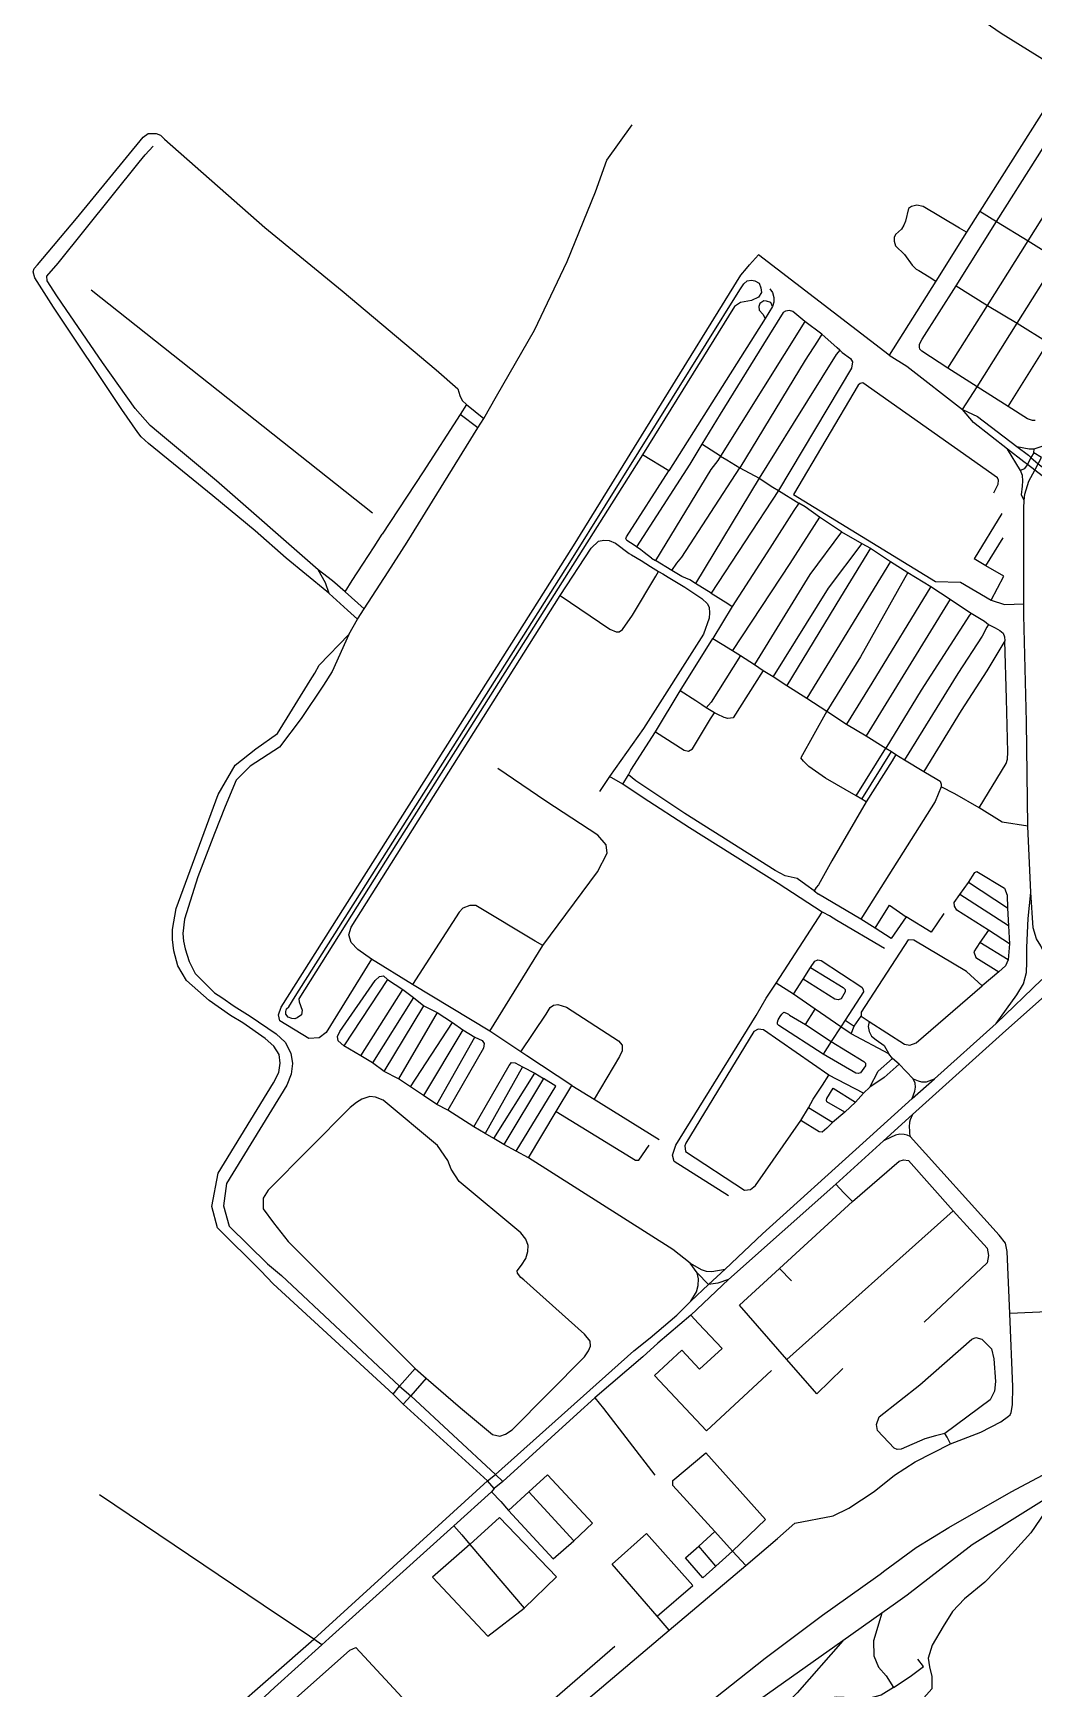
# Model space of a CAD drawing. Header units: inches. Extents: x 384787 to 391370, y 337312 to 343047.
# Drawn here: x 385482 to 386673, y 340080 to 342050 of the extents above; entities that cross this region are included whole.
import ezdxf

# ---------------------------------------------------------------- set-up
doc = ezdxf.new("R2010")
doc.units = ezdxf.units.IN
doc.header["$MEASUREMENT"] = 0

msp = doc.modelspace()

# ---------------------------------------------------------------- linework, layer by layer
for points in [[(386712.2, 342001.6), (386699.9, 342009), (386633.8, 342049.9), (386614.7, 342063.1), (386588, 342083.6), (386568.3, 342100.8), (386557, 342114.8), (386555.9, 342133.5), (386560.7, 342158.9), (386569.7, 342188.5), (386579.3, 342205.9), (386598.4, 342226), (386627.5, 342273.6), (386627.8, 342287.9), (386625.4, 342307.3), (386618.7, 342316.2), (386591.3, 342333.6), (386551, 342335.6), (386528.8, 342342.6), (386495.8, 342344.8), (386340.1, 342353.8), (386311.2, 342352.4), (386311.1, 342357.7), (386306.8, 342375.1)], [(386894.8, 342028.6), (386818.5, 342042.9), (386785.5, 342049.2), (386779.5, 342049.9), (386772.2, 342049.7), (386765.4, 342048.8), (386759.4, 342047.6), (386753.3, 342045.7), (386747.3, 342043.1), (386745.3, 342041.8), (386738.3, 342037.4), (386730.8, 342029.2), (386725.2, 342022.1), (386712.2, 342001.6), (386705, 341990.3), (386608.7, 341838.5), (386592.8, 341813.5), (386556.1, 341755.1), (386500.8, 341667.1)], [(386536.7, 341676.4), (386536.7, 341680.1), (386539.9, 341685.9), (386580.2, 341749.7), (386628.5, 341826.2), (386677.2, 341903.2), (386724.4, 341978)], [(386570.4, 341651.4), (386617.6, 341726.2), (386665.9, 341802.9), (386714.5, 341880), (386761.5, 341954.7)], [(385831.6, 341385.5), (385783.1, 341425.3), (385746.5, 341457.7), (385695.9, 341499.4), (385619.5, 341562), (385610.5, 341569.9), (385606.8, 341575.1), (385587.8, 341602.4), (385506.3, 341724.2), (385484.1, 341759.1), (385482.2, 341766.2), (385483.2, 341770.1), (385487.4, 341774.4), (385533.7, 341829.5), (385612.9, 341926.3), (385619.1, 341930.9), (385628.7, 341930.9), (385633.7, 341928.9), (385638.5, 341924.1), (385758, 341819.1), (385849.7, 341743.7), (385961.6, 341649.7), (385987.5, 341627), (385990, 341619.1), (385992.7, 341613.2), (385997.9, 341608.1), (386018.4, 341591.5)], [(386033.6, 341618.3), (386078.6, 341696.7), (386117.4, 341778.4), (386151.2, 341861.3), (386164.9, 341899.1), (386194.7, 341941)], [(386588, 341602.2), (386605.2, 341629.4), (386653.1, 341705.2), (386701, 341781.1), (386749.7, 341858.1), (386796.7, 341932.5)], [(385821.3, 341411.5), (385700.2, 341517.4), (385631.5, 341574.8), (385621.3, 341583.2), (385603.6, 341603.7), (385564.6, 341658.4), (385521.3, 341721.4), (385510.3, 341737.5), (385498.8, 341755.5), (385498.6, 341761.1), (385511.8, 341776.5), (385608.5, 341896.7), (385615.4, 341905.5), (385625, 341915.9)], [(386642.1, 341606), (386690, 341682), (386737.9, 341758.1), (386786.5, 341835.2), (386833.3, 341909.4)], [(386592.8, 341813.5), (386584.2, 341818.2), (386541.3, 341844.1), (386533.7, 341845.5), (386527.4, 341843.9), (386523.7, 341841.4), (386519.9, 341826.4), (386518.1, 341821.7), (386515.5, 341816.9), (386508.2, 341810.6), (386506.6, 341807), (386506.6, 341802.7), (386508.2, 341797), (386518.9, 341786.7), (386528.2, 341774), (386532.6, 341769.5), (386536.1, 341767.7), (386548.1, 341760.4), (386556.1, 341755.1)], [(386608.7, 341838.5), (386628.5, 341826.2), (386665.9, 341802.9), (386701, 341781.1), (386737.9, 341758.1), (386773, 341736.3), (386791, 341725.1)], [(385774.1, 340881.8), (385777.4, 340891), (386125, 341440), (386324.2, 341762.1), (386330.9, 341770.3), (386334.5, 341774.4), (386345.3, 341786.6)], [(386500.8, 341667.1), (386345.3, 341786.6)], [(385802.2, 340887.3), (385801.3, 340881.9), (385796.4, 340878.2), (385793.5, 340877.2), (385789.9, 340877.4), (385785.4, 340879.1), (385782.7, 340882.7), (385782.7, 340885.7), (385783.7, 340888.8), (385786.3, 340891.5), (385793.9, 340903.6), (386122.6, 341423.3), (386322.9, 341744.7), (386327.6, 341751.9), (386331.8, 341755.5), (386336.7, 341756.4), (386341, 341755.5), (386345.8, 341752.6), (386348, 341747.3), (386348.8, 341741.6), (386345.3, 341735.9), (386336.9, 341732), (386323.8, 341729.8), (386316.7, 341724.9), (386248.1, 341614.2), (386207.1, 341548.4), (385901.3, 341064.6), (385798.3, 340900.7), (385798.7, 340897.3), (385802.2, 340887.3)], [(385551.1, 341744.8), (385885.8, 341479.5)], [(386358.5, 341745.9), (386361.9, 341741.7), (386363.6, 341735.6), (386363.4, 341730), (386362, 341724.8), (386353.3, 341710.6), (386238.5, 341529.3), (386207.1, 341548.4)], [(386362, 341724.8), (386359.8, 341729.6), (386354.8, 341731.3), (386351.4, 341731.5), (386346.7, 341728.5), (386345.6, 341725.1), (386345.9, 341720.7), (386350.5, 341715.6), (386353.3, 341710.6)], [(386580.2, 341749.7), (386617.6, 341726.2), (386653.1, 341705.2), (386690, 341682), (386724.7, 341660.1)], [(386420.7, 341691.9), (386400.3, 341706.9), (386386.2, 341718.8), (386381.9, 341720.1), (386377.5, 341719.5), (386374.7, 341717.8), (386351.3, 341679.9), (386299.5, 341596.9), (386277.6, 341560.9), (386263.3, 341537.4), (386200.1, 341439)], [(386400.3, 341706.9), (386299.9, 341546.6)], [(386420.7, 341691.9), (386415.2, 341683.5), (386400.8, 341660.9), (386322.8, 341532.9)], [(386442, 341672.8), (386438.8, 341675.6), (386420.7, 341691.9)], [(386442, 341672.8), (386437.5, 341667.8), (386386.6, 341585.7), (386345.9, 341520.4)], [(386442, 341672.8), (386444.8, 341670.2), (386454.8, 341662.9), (386457.1, 341658.9), (386455.8, 341651.7), (386368.8, 341505.9)], [(386674.3, 341589.1), (386671.1, 341589.1), (386665.2, 341591.3), (386642.1, 341606), (386605.2, 341629.4), (386570.4, 341651.4), (386539.6, 341671.7), (386537.2, 341674), (386536.7, 341676.4)], [(386500.8, 341667.1), (386521.5, 341654)], [(386521.5, 341654), (386588, 341602.2)], [(386625.2, 341503), (386630.3, 341513.5), (386630.9, 341518.2), (386629.7, 341521.1), (386469.4, 341634), (386466.2, 341633.1), (386463.8, 341631.1), (386386.7, 341501)], [(385857.9, 341334.4), (385868.2, 341352.6), (385876.2, 341365.1), (385904.4, 341409.1), (385927.2, 341444.3), (386011.4, 341580.3), (386018.4, 341591.5), (386033.6, 341618.3)], [(385997.9, 341608.1), (385990.3, 341596.4), (385946.2, 341528.3), (385897.4, 341453.8)], [(386011.4, 341580.3), (385990.3, 341596.4)], [(386687.7, 341519.4), (386673.9, 341530.1), (386665.2, 341536.7), (386661, 341539.9), (386641.6, 341555), (386600.8, 341586.7), (386588, 341602.2)], [(386588, 341602.2), (386605.7, 341594), (386652.6, 341558.3)], [(386299.9, 341546.6), (386277.6, 341560.9)], [(386661.1, 341494.1), (386658, 341500.8), (386659.4, 341510.9), (386659.8, 341517.3), (386659.4, 341523.6), (386656.9, 341529.6), (386641.6, 341555)], [(386652.6, 341558.3), (386667.3, 341555.4), (386673, 341555.6), (386683.9, 341559.1), (386691.8, 341563.1)], [(386652.6, 341558.3), (386666.4, 341547.8), (386669.3, 341545.2)], [(386681.9, 341545.2), (386672.6, 341550.7), (386673, 341555.6)], [(386299.9, 341546.6), (386296.9, 341541.6), (386288.5, 341530.8), (386222.6, 341422.6)], [(386299.9, 341546.6), (386307.6, 341542.5), (386322.8, 341532.9), (386345.9, 341520.4), (386362.4, 341509.8), (386368.8, 341505.9), (386393.2, 341490.7)], [(386665.2, 341536.7), (386661.2, 341531.7), (386656.9, 341529.6)], [(386669.3, 341545.2), (386665.2, 341536.7)], [(386667, 341517.2), (386673.9, 341530.1), (386677.9, 341537.7), (386681.9, 341545.2)], [(386672.6, 341550.7), (386669.3, 341545.2)], [(386669.3, 341545.2), (386677.9, 341537.7), (386684.3, 341533), (386691.8, 341527.5)], [(386217.9, 341425.3), (386209.1, 341432.1), (386205, 341435.3), (386200.1, 341439), (386197.2, 341441), (386188.5, 341446.4), (386187.4, 341448.6), (386188, 341450.9), (386238.5, 341529.3)], [(386289, 341383.9), (386270.1, 341395.4), (386263.4, 341399.4), (386253.9, 341403.7), (386242.1, 341410.7), (386247.9, 341419.4), (386253.9, 341426.7), (386322.8, 341532.9)], [(386345.9, 341520.4), (386270.1, 341395.4)], [(386661.1, 341494.1), (386662.2, 341501.7), (386667, 341517.2)], [(386368.8, 341505.9), (386289, 341383.9)], [(386386.7, 341501), (386555.7, 341397.6)], [(386444.1, 341456.7), (386417.7, 341474.1), (386400.6, 341486.6), (386393.2, 341490.7), (386387.2, 341482.1), (386358.5, 341437.1), (386313.9, 341368), (386290.7, 341329.8), (386302.1, 341322.9), (386314.4, 341315.6), (386323.7, 341309.7), (386340.4, 341298.8), (386350.9, 341291.5), (386362.7, 341284.5), (386378.8, 341274), (386402.6, 341258.6), (386426.4, 341243.3), (386450, 341227.7), (386473.2, 341213.9), (386496.5, 341199.3), (386503.5, 341195.4), (386508.7, 341191.5), (386504.2, 341184), (386473.3, 341135.5)], [(386634.7, 341478.4), (386601.7, 341424.6)], [(386686.1, 340952.7), (386681.2, 340964), (386676.1, 340972.4), (386671.8, 340985.3), (386669.1, 341027.6), (386665.7, 341106.4), (386664, 341230.7), (386661, 341357.6), (386660.9, 341370.9), (386660.8, 341484.9), (386661.1, 341494.1)], [(386417.7, 341474.1), (386382.6, 341418.9), (386314.4, 341315.6)], [(386444.1, 341456.7), (386406.4, 341405.8), (386340.4, 341298.8)], [(386444.1, 341456.7), (386468.2, 341442.7), (386478.6, 341437.3), (386502.4, 341421.3), (386523, 341408.2), (386550.4, 341391.8), (386573.3, 341376.4), (386595, 341361.7)], [(385853.5, 341385.3), (385861.6, 341398.7), (385874.6, 341418.3), (385888.1, 341439), (385897.4, 341453.8)], [(386123.1, 340797.7), (386069.4, 340832.9), (386062.3, 340837.7), (386025.7, 340862.3), (385933.7, 340918), (385884.9, 340948.1), (385868.4, 340959.6), (385860.7, 340967.8), (385857.7, 340977.1), (385860.4, 340986.1), (386109.2, 341380.8), (386146.1, 341437.3), (386154.9, 341445.5), (386161.1, 341446.7), (386167.5, 341446.3), (386175.1, 341443.4), (386191.2, 341431.1), (386194.2, 341429.5)], [(386468.2, 341442.7), (386428.1, 341389.5), (386362.7, 341284.5)], [(386478.6, 341437.3), (386442.7, 341378.8), (386378.8, 341274)], [(386615.8, 341416.3), (386636.1, 341449.7)], [(386194.2, 341429.5), (386205.6, 341422.6), (386216.5, 341415.5)], [(386217.9, 341425.3), (386222.6, 341422.6)], [(386242.1, 341410.7), (386222.6, 341422.6)], [(386502.4, 341421.3), (386402.6, 341258.6)], [(386622.2, 341375.2), (386636.9, 341404), (386615.8, 341416.3), (386601.7, 341424.6)], [(385853.5, 341385.3), (385838.4, 341398.3), (385821.3, 341411.5)], [(385834.2, 341383.3), (385829.9, 341396.2), (385821.3, 341411.5)], [(386109.2, 341380.8), (386168.3, 341340.9), (386175.9, 341337.5), (386179.6, 341337.6), (386183.3, 341340.5), (386195.2, 341357.4), (386222.9, 341403.8), (386226.4, 341409.3)], [(386226.4, 341409.3), (386231.2, 341406.6), (386237.9, 341402.7), (386257.7, 341390.7), (386277.8, 341377.3), (386284.5, 341371.1), (386286.3, 341366.5), (386286.7, 341360.1), (386286.5, 341353.9), (386279.6, 341335.1), (386208.2, 341222.7), (386167.9, 341165.4)], [(386216.5, 341415.5), (386226.4, 341409.3)], [(386523, 341408.2), (386466.7, 341307.9), (386426.4, 341243.3)], [(386555.7, 341397.6), (386585.4, 341396.6), (386622.2, 341375.2), (386637.8, 341370.2), (386660.9, 341370.9)], [(385834.2, 341383.3), (385831.6, 341385.5)], [(385868.2, 341352.6), (385856.3, 341363.4), (385834.2, 341383.3)], [(385853.5, 341385.3), (385876.2, 341365.1)], [(386289, 341383.9), (386308.9, 341371.4), (386313.9, 341368)], [(386550.4, 341391.8), (386480, 341276.5), (386450, 341227.7)], [(386573.3, 341376.4), (386473.2, 341213.9)], [(386595, 341361.7), (386598.1, 341359.8), (386596.3, 341357.4), (386538.7, 341268.4), (386496.5, 341199.3)], [(386598.1, 341359.8), (386614, 341350.3), (386618.7, 341346.5), (386616.7, 341343.1), (386611.3, 341332.5), (386582.4, 341288.2), (386518.9, 341185.4)], [(386618.7, 341346.5), (386626.9, 341342.5), (386632.5, 341339.1), (386636.1, 341336.1), (386637.9, 341331.9), (386638.4, 341327.1), (386616.9, 341291.3), (386586.2, 341244), (386542, 341171.5)], [(386030.8, 340318.2), (386022.9, 340327), (385922.6, 340418.4), (385910.5, 340430.5), (385767.9, 340561.6), (385753.1, 340577.1), (385701.4, 340628.2), (385694.9, 340653.8), (385702.5, 340693.5), (385768.2, 340800.7), (385774.5, 340813.3), (385776.2, 340824.1), (385774.7, 340834.8), (385768.7, 340844.6), (385758.1, 340853.7), (385731.8, 340872.3), (385716.9, 340881.1), (385691.7, 340898.8), (385664.7, 340922.8), (385654.2, 340940), (385649.7, 340958), (385647.8, 340971.5), (385648.1, 340983.4), (385652.5, 341008.4), (385702.3, 341144.2), (385722.7, 341179.1), (385747, 341198.6), (385773, 341216.8), (385811.6, 341279.9), (385817.3, 341288.3), (385822.5, 341297.9), (385857.9, 341334.4)], [(385857.9, 341334.4), (385838, 341290.5), (385827.7, 341274.1), (385801, 341234.6), (385775.4, 341200.5), (385740.3, 341177.6), (385723.7, 341161.2), (385710.5, 341129.7), (385698, 341097.6), (385678.3, 341046.2), (385662.4, 340995.8), (385660.3, 340978.7), (385661.2, 340969.5), (385663, 340960.5), (385667.8, 340945.2), (385675.1, 340930.9), (385697.9, 340908.1), (385706.6, 340902.5), (385721.2, 340892)], [(386252, 341267.5), (386290.7, 341329.8)], [(386495.6, 340220.4), (386532.9, 340248), (386571.6, 340271.6), (386645.7, 340313.9), (386727, 340357.4), (386808.3, 340402.6), (386896.6, 340443.9), (386982.8, 340489.3), (387156.9, 340577.7), (387230.9, 340617.5), (387302.1, 340660), (387396.6, 340718), (387432.2, 340744.5), (387468.5, 340774.4), (387537.7, 340833.6), (387594.2, 340886), (387627.4, 340918), (387768.2, 341053.7), (387907.6, 341187.9), (388056.7, 341329.9)], [(386607.6, 341128.3), (386640, 341180.9), (386641.4, 341186.3), (386641.9, 341194.6), (386640.1, 341258.1), (386638.4, 341327.1)], [(386323.7, 341309.7), (386289, 341254), (386283.1, 341247.2), (386277.6, 341250.8), (386270.8, 341255.7), (386252, 341267.5)], [(386350.9, 341291.5), (386315.1, 341235.3), (386308.8, 341234.5), (386304.3, 341235.9), (386296.1, 341239.5), (386293, 341241.3)], [(386411.3, 341029.4), (386401.4, 341036.4), (386391.1, 341044.1), (386377.1, 341047.4), (386365.2, 341053.8), (386257.7, 341121.3), (386199.4, 341160.5), (386190.5, 341167.3), (386193.3, 341172.9), (386222.5, 341218.5), (386252, 341267.5)], [(386222.5, 341218.5), (386256.8, 341196.8), (386261.8, 341195.6), (386266.6, 341198.3), (386287.9, 341234.1), (386293, 341241.3)], [(386293, 341241.3), (386283.1, 341247.2)], [(386426.4, 341243.3), (386395.5, 341187.7)], [(386461.2, 341142.5), (386496.5, 341199.3)], [(386473.3, 341135.5), (386468, 341138.4), (386461.2, 341142.5), (386424.8, 341163.5), (386405.2, 341177.5), (386398.6, 341183.7), (386395.5, 341187.7)], [(386468, 341138.4), (386503.5, 341195.4)], [(386508.7, 341191.5), (386518.9, 341185.4), (386542, 341171.5), (386557.4, 341162.3), (386561.4, 341159.8), (386562.5, 341156.4), (386562.6, 341153.1), (386555.2, 341135.9)], [(386088.7, 340964.2), (386153.8, 341052), (386165.2, 341074.2), (386164, 341084.2), (386153.9, 341095.8), (386092.3, 341136), (386035.2, 341174.9)], [(386167.9, 341165.4), (386156.1, 341147.6)], [(386421.1, 341004), (386368.5, 341038.3), (386263.1, 341104.4), (386208, 341140.1), (386183.6, 341156.2), (386167.9, 341165.4)], [(386183.6, 341156.2), (386190.5, 341167.3)], [(386665.7, 341106.4), (386635.3, 341111.1), (386607.6, 341128.3), (386578.9, 341144.9), (386562.6, 341153.1)], [(386473.3, 341135.5), (386432.6, 341065), (386416.4, 341036.4), (386414, 341033.2), (386411.3, 341029.4)], [(386555.2, 341135.9), (386467, 340995.5)], [(386643.8, 340966.4), (386618.8, 340982.4), (386581.3, 341006.4), (386578.4, 341011), (386578, 341015.6), (386584.9, 341025.1), (386595.1, 341039.4), (386602.7, 341051.4), (386605.1, 341052.4), (386637.9, 341032.6), (386641, 341024.1), (386641.5, 341008.9), (386642.5, 340987.8), (386643.8, 340966.4), (386642.3, 340947.2), (386638.9, 340940.1), (386631.3, 340933.1), (386611.4, 340916.2)], [(386411.3, 341029.4), (386416.7, 341025.5)], [(386565.7, 341002.5), (386550.6, 340980.3), (386521, 340998.6), (386503, 340972.7), (386484, 340984.8), (386467, 340995.5), (386416.7, 341025.5)], [(386642.5, 340987.8), (386584.9, 341025.1)], [(386641.5, 341008.9), (386595.1, 341039.4)], [(386627.8, 340871.7), (386652.7, 340905.5), (386660.3, 340918.7), (386664.1, 340932.2), (386664.6, 340944.6), (386664.5, 340961.8), (386666, 340996.3), (386669.1, 341027.6)], [(386088.7, 340964.2), (386079.6, 340969.5), (386008.8, 341012.1), (386001.6, 341012.1), (385993.6, 341008.8), (385989.1, 341004.1), (385933.7, 340918)], [(386309.3, 340666.2), (386245, 340707.1), (386242.7, 340714.9), (386247, 340726.6), (386342.6, 340881.2), (386354.4, 340901.6), (386366.2, 340919.4), (386421.1, 341004)], [(386495, 340960.7), (386438.3, 340994.2), (386429.5, 340999.5), (386422, 341003.7), (386421.1, 341004)], [(386484, 340984.8), (386501, 341012.3)], [(386501, 341012.3), (386521, 340998.6)], [(386618.8, 340982.4), (386608.6, 340967.9), (386601.4, 340956.8), (386603.9, 340950.2), (386631.3, 340933.1)], [(386025.7, 340862.3), (386088.7, 340964.2)], [(386611.4, 340916.2), (386592.8, 340933.2), (386529.9, 340970.7), (386523.4, 340971.1), (386467.2, 340884.8), (386467.3, 340880.1)], [(386642.3, 340947.2), (386608.6, 340967.9)], [(385884.9, 340948.1), (385830.8, 340860.7), (385822.3, 340854.5), (385810.2, 340853.6), (385775.8, 340874.8), (385774.1, 340881.8)], [(386387, 340906.5), (386398.4, 340924.3), (386407.1, 340938.1), (386412.4, 340945.5), (386415.6, 340947.3), (386419.8, 340946.6), (386468.3, 340914.6), (386469.6, 340912.1), (386470.3, 340909.2), (386448.4, 340875.3), (386443.2, 340867.4), (386431.5, 340850.2), (386422, 340835.1)], [(385851.8, 340845), (385844.9, 340850.7), (385844.1, 340856), (385847.1, 340862.1), (385889, 340922.5), (385894.1, 340927.5), (385899.1, 340928.3), (385903.9, 340923.9)], [(385903.9, 340923.9), (385851.8, 340845)], [(385903.9, 340923.9), (385922.2, 340911.9), (385934.7, 340902.5), (385946.9, 340892.6), (385963, 340884.7), (385981, 340872.8), (385993.6, 340863.9), (386007.8, 340855.1), (386016.6, 340851.4), (386018.8, 340847.8), (386017.9, 340842.2), (385975.7, 340768.4)], [(386407.1, 340938.1), (386446.1, 340914.2), (386448.2, 340912.1), (386448.3, 340909), (386443.6, 340900.9), (386439.9, 340899.7), (386436.2, 340900.6), (386398.4, 340924.3)], [(386528.2, 340782.2), (386554.5, 340805.8), (386627.8, 340871.7), (386682.2, 340923.9)], [(385871.9, 340833.1), (385922.2, 340911.9)], [(386692.8, 340910.5), (386639.3, 340863.1), (386528.4, 340763.1), (386493.8, 340731.9), (386437.1, 340680.1), (386309.6, 340566.7)], [(386443.2, 340867.4), (386412.6, 340888.7), (386387, 340906.5), (386366.2, 340919.4)], [(386525.1, 340845.6), (386532.6, 340848.4), (386611.4, 340916.2)], [(385721.2, 340892), (385740.4, 340880.4), (385771.3, 340859.4), (385782.1, 340849.3), (385788.9, 340836.2), (385790.7, 340823.7), (385789.1, 340811.3), (385783.9, 340798.3), (385712.3, 340681.2), (385708.5, 340654.6), (385715.5, 340630.4), (385761.1, 340585.5), (385777.5, 340571.7), (385918, 340439.8), (385931.5, 340428.2), (386032.4, 340334.9), (386040.9, 340326.3)], [(385934.7, 340902.5), (385885.9, 340824.5)], [(385900, 340814.2), (385946.9, 340892.6)], [(385963, 340884.7), (385916.7, 340805.6)], [(386062.3, 340837.7), (386092.7, 340882.7), (386097.5, 340890.4), (386101.2, 340893.2), (386106.6, 340894.1), (386116.7, 340891.1), (386178.8, 340850.7), (386182.9, 340845.9), (386183.1, 340839.1), (386179.8, 340832.4), (386149.5, 340781.3)], [(386375.3, 340884.9), (386378.5, 340884), (386380.8, 340882.5), (386382.2, 340881.6), (386401.2, 340870.4), (386431.5, 340850.2), (386470.5, 340826.3), (386472.3, 340824.3), (386472.3, 340821.1), (386466.6, 340812.9), (386463.9, 340811.9), (386461.1, 340812.5), (386422, 340835.1), (386369.4, 340869.3), (386367.8, 340870.8), (386367.6, 340873.1), (386368.7, 340875.8), (386370.8, 340879.7), (386372.9, 340882.6), (386375.3, 340884.9)], [(386401.2, 340870.4), (386412.6, 340888.7)], [(385931.1, 340796.2), (385981, 340872.8)], [(385993.6, 340863.9), (385946.6, 340785.9)], [(386344.8, 340864.6), (386339.8, 340861.9), (386258.7, 340729.1), (386257.4, 340725.8), (386258.3, 340719.1), (386328.7, 340673.3), (386335.8, 340673.8)], [(386470, 340788.5), (386428.7, 340810.2), (386351.3, 340864), (386344.8, 340864.6)], [(386500.2, 340835.4), (386455.3, 340859.2), (386443.2, 340867.4)], [(386448.4, 340875.3), (386459.1, 340868.4)], [(386455.3, 340859.2), (386459.1, 340868.4), (386467.3, 340880.1)], [(386467.3, 340880.1), (386477, 340873.8), (386518.8, 340847), (386525.1, 340845.6)], [(386477, 340873.8), (386475.5, 340867.9), (386476.9, 340862), (386479.5, 340856.6), (386485.1, 340851.9), (386494.8, 340845.3), (386500.2, 340835.4)], [(386071.4, 340711.7), (386056.9, 340719.4), (386042.2, 340727.6), (386030.4, 340734.6), (386019.8, 340740.7), (386006.4, 340748.6), (385975.7, 340768.4), (385962.6, 340775.2), (385946.6, 340785.9), (385931.1, 340796.2), (385916.7, 340805.6), (385900, 340814.2), (385885.9, 340824.5), (385871.9, 340833.1), (385851.8, 340845)], [(385962.6, 340775.2), (386007.8, 340855.1)], [(386006.4, 340748.6), (386048.4, 340821.7), (386051.5, 340825.2), (386055.5, 340824.8), (386064.6, 340819.9)], [(386477.5, 340795.7), (386487.7, 340814.9), (386504.7, 340830)], [(386529.3, 340805.7), (386512.5, 340823), (386504.7, 340830), (386500.2, 340835.4)], [(386064.6, 340819.9), (386019.8, 340740.7)], [(386030.4, 340734.6), (386078.9, 340812.5)], [(386089.5, 340805.9), (386042.2, 340727.6)], [(386056.9, 340719.4), (386103.9, 340797.1), (386089.5, 340805.9)], [(386064.6, 340819.9), (386078.9, 340812.5)], [(386078.9, 340812.5), (386089.5, 340805.9)], [(386335.8, 340673.8), (386341.7, 340678.7), (386395.4, 340755.9), (386404.7, 340771.1), (386410.4, 340781.5), (386421.2, 340798), (386428.7, 340810.2)], [(386512.5, 340823), (386494.9, 340807.3), (386477.5, 340795.7)], [(386528.2, 340782.2), (386531.1, 340790.8), (386531.9, 340795.7), (386531.6, 340800.4), (386529.3, 340805.7)], [(386529.3, 340805.7), (386535.1, 340803.1), (386539, 340802.1), (386544.9, 340801.9), (386554.5, 340805.8)], [(386071.4, 340711.7), (386104.6, 340766.9), (386123.1, 340797.7), (386149.5, 340781.3), (386226.9, 340733.4)], [(386470, 340788.5), (386460.5, 340778), (386447.9, 340765.8), (386433.4, 340753.8), (386426.5, 340746.9), (386421.1, 340742.1), (386417.4, 340742.6), (386395.4, 340755.9)], [(386447.9, 340765.8), (386426.5, 340778.3), (386425.9, 340780.3), (386426.6, 340782.1), (386434, 340794.4)], [(386434, 340794.4), (386460.5, 340778)], [(386477.5, 340795.7), (386470, 340788.5)], [(386066.1, 340566.5), (386062.5, 340569.1), (386058.3, 340574.2), (386058, 340577.1), (386063.1, 340583.7), (386068.5, 340591.9), (386070.9, 340600.2), (386071.2, 340607.3), (386068.3, 340615), (386062.6, 340622.2), (385989.1, 340683.4), (385979.6, 340698.2), (385975.5, 340708.3), (385963.3, 340726.1), (385898.8, 340780.1), (385889.5, 340783.7), (385882.7, 340784.6), (385873.4, 340781.4), (385866.8, 340777.6), (385859.4, 340771.7), (385761.9, 340673.3), (385755.9, 340663.8), (385755.9, 340651.1), (385768.1, 340634.2), (385785.6, 340612.2), (385799.9, 340597.7), (385936.7, 340460.8), (385949.8, 340449.5), (385990.8, 340414.1), (386028.6, 340382.3), (386037.5, 340380.5), (386044.1, 340382.6), (386052.2, 340387.9), (386138.3, 340474.8), (386143.1, 340481.9), (386145.2, 340487.5), (386144.9, 340493.4), (386138.1, 340501.7), (386066.1, 340566.5)], [(386104.6, 340766.9), (386198.7, 340708.7), (386202.7, 340708.7), (386215, 340726.6)], [(386305.4, 340579.1), (386350, 340621.3), (386469.4, 340729.1), (386528.2, 340782.2)], [(386433.4, 340753.8), (386404.7, 340771.1)], [(386528.4, 340763.1), (386525.6, 340757), (386525, 340754.2), (386524.5, 340748.6), (386524.7, 340743.7), (386524.8, 340740), (386525.5, 340737.1)], [(386114.3, 340044), (386239, 340149.4), (386330.1, 340226.4), (386367.9, 340258.4), (386388.4, 340276.9), (386434.2, 340285.5), (386452.7, 340294.6), (386483, 340314.4), (386506.9, 340333.9), (386531.4, 340349.8), (386573.7, 340371.2), (386609.8, 340385.2), (386633.5, 340397.5), (386642.8, 340404.1), (386644.5, 340405.6), (386645.9, 340408.6), (386647.4, 340417.7), (386647.9, 340438.9), (386644.3, 340526.5), (386641.2, 340600.1), (386638.9, 340610.2), (386631.7, 340619.6), (386525.5, 340737.1)], [(386525.5, 340737.1), (386522.1, 340738.4), (386518.5, 340739.3), (386513.5, 340739.7), (386508.1, 340738.7), (386502.1, 340735.8), (386493.8, 340731.9)], [(386264, 340586.3), (386243.3, 340602.5), (386071.4, 340711.7)], [(386445.7, 340460.9), (386414.4, 340430.7), (386378.8, 340471.5), (386322.5, 340536.1), (386370.1, 340579.9), (386457, 340659.6), (386512.5, 340707.5), (386517.6, 340709.2), (386523.5, 340708.3), (386576.7, 340648.7)], [(386437.1, 340680.1), (386446.7, 340669.9), (386457, 340659.6)], [(386378.8, 340471.5), (386576.7, 340648.7), (386617.2, 340603.9), (386618.7, 340595.5), (386617.1, 340586.5), (386542.2, 340516.1)], [(386264, 340586.3), (386277, 340578.9), (386283, 340576.8), (386289.6, 340576.5), (386305.4, 340579.1)], [(386272.2, 340574.6), (386264, 340586.3)], [(386264.5, 340540.9), (386271.5, 340552.2), (386273.3, 340559.5), (386273.8, 340567.4), (386272.2, 340574.6)], [(386285.8, 340560.7), (386272.2, 340574.6)], [(386285.8, 340560.7), (386305.4, 340579.1)], [(386370.1, 340579.9), (386384.4, 340565.2)], [(386309.6, 340566.7), (386264.5, 340524.3)], [(386264.5, 340540.9), (386285.8, 340560.7)], [(386309.6, 340566.7), (386296.9, 340562.4), (386285.8, 340560.7)], [(386216.4, 340497.3), (386248.1, 340524.2), (386264.5, 340540.9)], [(386777.3, 340532.3), (386766.4, 340531.8), (386722.9, 340530), (386706.8, 340529.3), (386644.3, 340526.5)], [(386264.5, 340524.3), (386225.6, 340491.2), (386207.5, 340474.8)], [(386264.5, 340524.3), (386273.9, 340514.3), (386301.8, 340484.7), (386275, 340459.9), (386253.8, 340482.5), (386221.4, 340452.4), (386283.3, 340386.6), (386360.7, 340458.4)], [(387063.7, 340515.1), (386939.9, 340449.5), (386816.1, 340390), (386704.3, 340316.6), (386599.6, 340250.8), (386521.9, 340191.1)], [(385617.9, 339995.6), (385631.5, 339993.9), (385640.8, 339993.9), (385648.2, 339995.1), (385655.6, 339998.9), (385665.9, 340007.1), (385816.3, 340138.7), (386022.9, 340327), (386032.4, 340334.9), (386196.7, 340482), (386216.4, 340497.3)], [(386573.7, 340371.2), (386569.6, 340379), (386566.7, 340383.7), (386555.6, 340380.7), (386543.2, 340377.3), (386515, 340364.8), (386510, 340364.3), (386506.6, 340365.9), (386486.6, 340387.2), (386485.7, 340394.2), (386488.9, 340403.4), (386537, 340441.4), (386599.2, 340495.6), (386603.9, 340497.8), (386610.9, 340495.9), (386622.4, 340484.2), (386625.2, 340472.2), (386627.1, 340445.3), (386625.8, 340433.9), (386621, 340423.7), (386566.7, 340383.7)], [(386207.5, 340474.8), (386150.5, 340426), (386129.4, 340407), (386040.9, 340326.3), (386030.8, 340318.2), (386027.5, 340314.1), (385982.7, 340273.5), (385854.1, 340157.8), (385834.3, 340140), (385825.6, 340132.1), (385769.4, 340081.3), (385648.5, 339968.7)], [(385910.5, 340430.5), (385918, 340439.8), (385936.7, 340460.8)], [(385949.8, 340449.5), (385931.5, 340428.2), (385922.6, 340418.4)], [(386150.5, 340426), (386160.6, 340413.1), (386221.7, 340333.9)], [(386330.1, 340226.4), (386314.4, 340243.6), (386293.2, 340266.8), (386243.3, 340321.7), (386243.3, 340327.6), (386282.5, 340360.3)], [(386282.5, 340360.3), (386353.5, 340281.1)], [(386047.6, 340291.9), (386071.9, 340314.1), (386094.1, 340334.5), (386147.6, 340276.6)], [(386027.5, 340314.1), (386038.6, 340302.5), (386047.6, 340291.9), (386101, 340234.4)], [(386071.9, 340314.1), (386125.5, 340255.9)], [(386704.3, 340316.6), (386669.2, 340265.2), (386638.7, 340231.7), (386614.4, 340206.6), (386590.2, 340186.8), (386575.9, 340171.7), (386565.1, 340153.8), (386551.7, 340131.4), (386546.9, 340116), (386548.7, 340105.6), (386551.6, 340094.4), (386551.3, 340079.7), (386538.9, 340065.2), (386512.3, 340042.8), (386483.7, 340028.8), (386472.2, 340028.6), (386458, 340032), (386441.8, 340040.1), (386426.5, 340046.2), (386404.8, 340047.8), (386386.4, 340048.7)], [(385825.6, 340132.1), (385816.3, 340138.7), (385811.1, 340142.3), (385755.9, 340179.1), (385561.1, 340310.6)], [(386037, 340283.4), (386001.8, 340251.3), (385957.5, 340212.5)], [(385982.7, 340273.5), (385992.1, 340262.7), (386001.8, 340251.3), (386066.5, 340175.5)], [(386104.8, 340213), (386037, 340283.4)], [(386101, 340234.4), (386125.5, 340255.9), (386147.6, 340276.6)], [(386314.4, 340243.6), (386353.5, 340281.1)], [(386171.2, 340227.9), (386212, 340264.6)], [(386224.7, 340165.9), (386267.1, 340202.4), (386212, 340264.6)], [(386274.3, 340249.3), (386293.2, 340266.8)], [(386279.1, 340211.8), (386258.3, 340235.7), (386274.3, 340249.3)], [(386294.5, 340225.7), (386274.3, 340249.3)], [(386314.4, 340243.6), (386294.5, 340225.7), (386279.1, 340211.8)], [(386239, 340149.4), (386224.7, 340165.9), (386171.2, 340227.9)], [(386484.5, 340212), (386490.1, 340216.2), (386495.6, 340220.4)], [(385606.4, 339421.2), (385675.2, 339521.6), (385703.9, 339558.2), (385732, 339588.5), (385750.3, 339606.8), (385769.3, 339624.1), (385806.9, 339656.2), (385881.9, 339722.1), (385920.4, 339753.9), (386153.5, 339950.1), (386218.8, 340007.7), (386282.7, 340060.3), (386353.2, 340116.2), (386421.4, 340167.3), (386484.5, 340212)], [(385957.5, 340212.5), (386023.2, 340142.4)], [(386023.2, 340142.4), (386066.5, 340175.5), (386104.8, 340213)], [(386508.3, 340181), (386491.9, 340169.5), (386445.7, 340136.7), (386295, 340029.9), (386254, 339999.2), (386060.9, 339850.3), (386032.1, 339827.1)], [(386519.2, 340189), (386513.9, 340185), (386508.3, 340181)], [(386521.9, 340191.1), (386519.2, 340189)], [(386491.9, 340169.5), (386482.1, 340136.8), (386482.5, 340118.9), (386488, 340105.3), (386497.2, 340094.9), (386506, 340081.1), (386491.2, 340072.1), (386476.1, 340068.1), (386455.8, 340068.9), (386438.4, 340069.5), (386419.1, 340067.2), (386405.6, 340062.7), (386386.4, 340048.7), (386368.2, 340037.3), (386340.7, 340019.1), (386312.6, 339996.8)], [(386445.7, 340136.7), (386391, 340075), (386365, 340047.7), (386340.7, 340019.1)], [(385787, 340061.6), (385859, 340125.5), (385866, 340128.9), (385931.2, 340058.4), (385924.9, 340052.1)], [(386174.1, 340129.8), (386097, 340062.9)], [(386506, 340081.1), (386525.8, 340094.4), (386541.5, 340106.3), (386534.8, 340115)]]:
    msp.add_lwpolyline(points)

doc.saveas('drawing.dxf')
